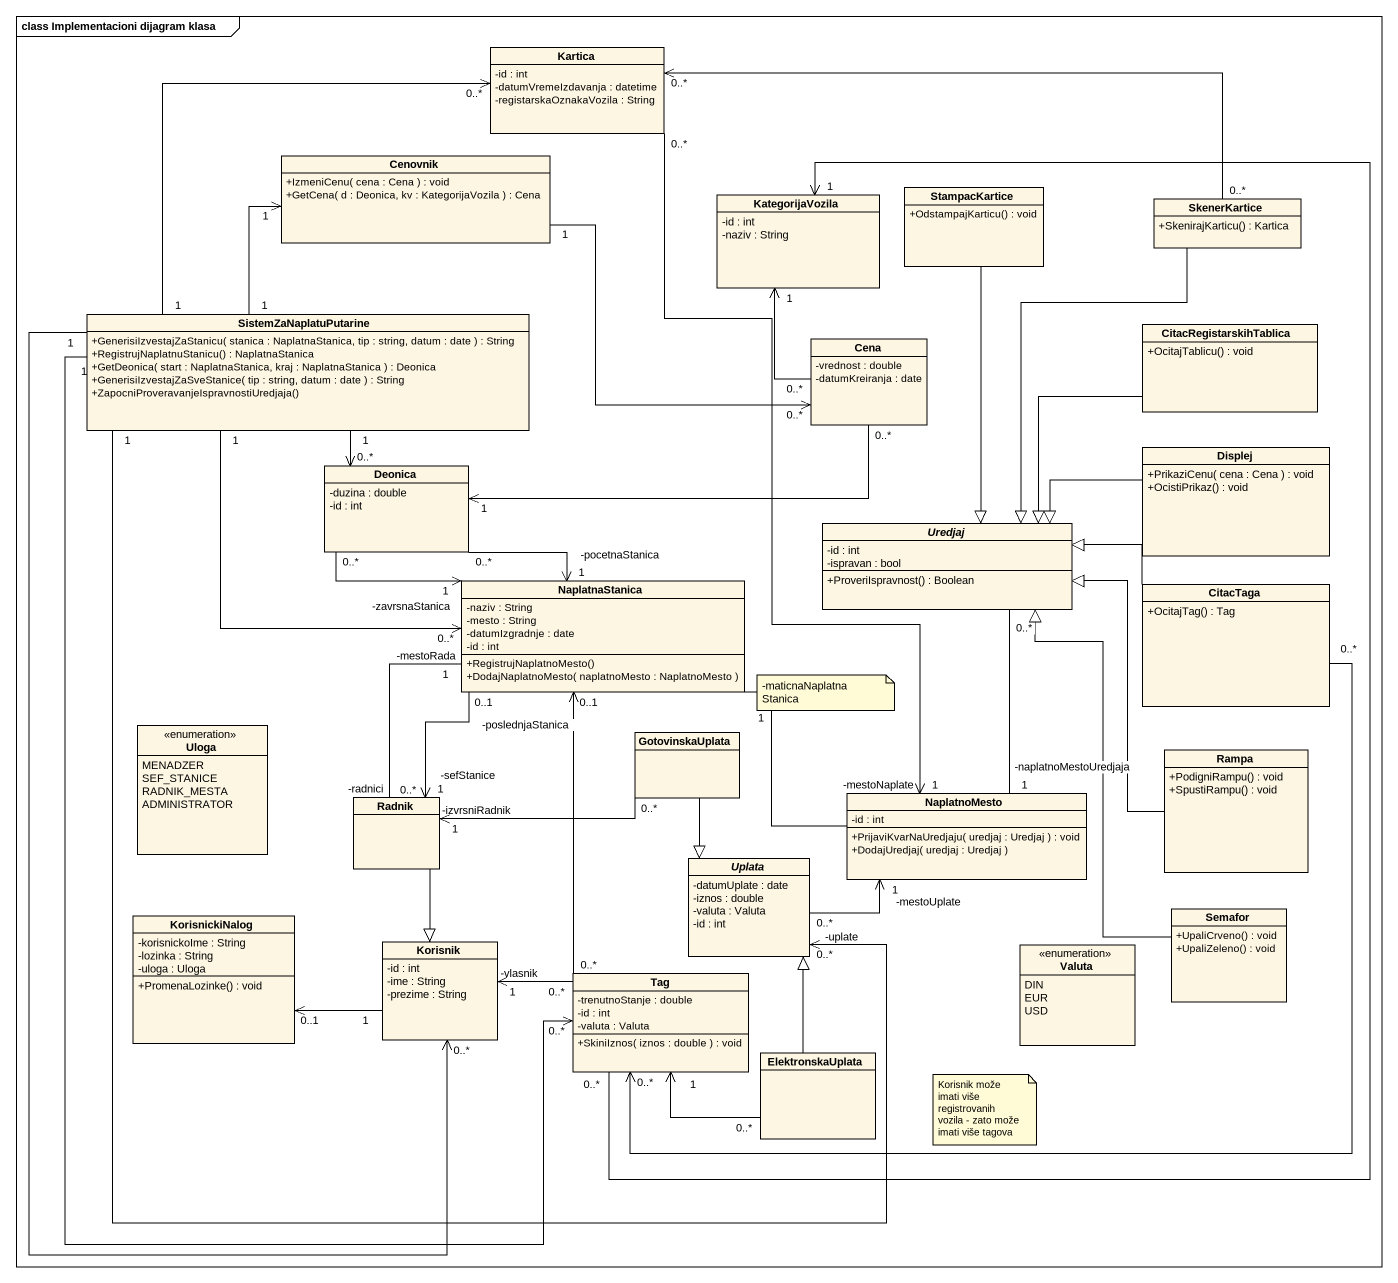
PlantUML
@startuml
mainframe class Implementacioni dijagram klasa
hide circle
hide empty members
skinparam classAttributeIconSize 0
class Kartica {
  -id : int
  -datumVremeIzdavanja : datetime
  -registarskaOznakaVozila : String
}
class Cenovnik {
  +IzmeniCenu( cena : Cena ) : void
  +GetCena( d : Deonica, kv : KategorijaVozila ) : Cena
}
class KategorijaVozila {
  -id : int
  -naziv : String
}
class StampacKartice {
  +OdstampajKarticu() : void
}
class SkenerKartice {
  +SkenirajKarticu() : Kartica
}
class SistemZaNaplatuPutarine {
  +GenerisiIzvestajZaStanicu( stanica : NaplatnaStanica, tip : string, datum : date ) : String
  +RegistrujNaplatnuStanicu() : NaplatnaStanica
  +GetDeonica( start : NaplatnaStanica, kraj : NaplatnaStanica ) : Deonica
  +GenerisiIzvestajZaSveStanice( tip : string, datum : date ) : String
  +ZapocniProveravanjeIspravnostiUredjaja()
}
class Cena {
  -vrednost : double
  -datumKreiranja : date
}
class CitacRegistarskihTablica {
  +OcitajTablicu() : void
}
class Deonica {
  -duzina : double
  -id : int
}
class Displej {
  +PrikaziCenu( cena : Cena ) : void
  +OcistiPrikaz() : void
}
abstract class Uredjaj {
  -id : int
  -ispravan : bool
  +ProveriIspravnost() : Boolean
}
class NaplatnaStanica {
  -naziv : String
  -mesto : String
  -datumIzgradnje : date
  -id : int
  +RegistrujNaplatnoMesto()
  +DodajNaplatnoMesto( naplatnoMesto : NaplatnoMesto )
}
class CitacTaga {
  +OcitajTag() : Tag
}
enum Uloga {
  MENADZER
  SEF_STANICE
  RADNIK_MESTA
  ADMINISTRATOR
}
class GotovinskaUplata
class Rampa {
  +PodigniRampu() : void
  +SpustiRampu() : void
}
class Radnik
class NaplatnoMesto {
  -id : int
  +PrijaviKvarNaUredjaju( uredjaj : Uredjaj ) : void
  +DodajUredjaj( uredjaj : Uredjaj )
}
abstract class Uplata {
  -datumUplate : date
  -iznos : double
  -valuta : Valuta
  -id : int
}
class KorisnickiNalog {
  -korisnickoIme : String
  -lozinka : String
  -uloga : Uloga
  +PromenaLozinke() : void
}
class Korisnik {
  -id : int
  -ime : String
  -prezime : String
}
enum Valuta {
  DIN
  EUR
  USD
}
class Semafor {
  +UpaliCrveno() : void
  +UpaliZeleno() : void
}
class Tag {
  -trenutnoStanje : double
  -id : int
  -valuta : Valuta
  +SkiniIznos( iznos : double ) : void
}
class ElektronskaUplata
Kartica "0..*" --> "1\n-mestoNaplate" NaplatnoMesto
Cenovnik "1" -right-> "0..*" Cena
StampacKartice --|> Uredjaj
SkenerKartice "0..*" -left-> "0..*" Kartica
SkenerKartice --|> Uredjaj
SistemZaNaplatuPutarine "1" -up-> "0..*" Kartica
SistemZaNaplatuPutarine "1" -up-> "1" Cenovnik
SistemZaNaplatuPutarine "1" --> "0..*" Deonica
SistemZaNaplatuPutarine "1" --> "0..*" NaplatnaStanica
SistemZaNaplatuPutarine "1" --> "0..*\n-uplate" Uplata
SistemZaNaplatuPutarine "1" --> "0..*" Korisnik
SistemZaNaplatuPutarine "1" --> "0..*" Tag
Cena "0..*" -up-> "1" KategorijaVozila
Cena "0..*" -left-> "1" Deonica
CitacRegistarskihTablica --|> Uredjaj
Deonica "0..*" --> "1\n-pocetnaStanica" NaplatnaStanica
Deonica "0..*" --> "1\n-zavrsnaStanica" NaplatnaStanica
Displej -left-|> Uredjaj
NaplatnaStanica "-mestoRada\n1" -- "0..*\n-radnici" Radnik
NaplatnaStanica "0..1" --> "1\n-sefStanice" Radnik
CitacTaga -left-|> Uredjaj
CitacTaga "0..*" --> "0..*" Tag
GotovinskaUplata "0..*" -left-> "1\n-izvrsniRadnik" Radnik
GotovinskaUplata --|> Uplata
Rampa -up-|> Uredjaj
Radnik --|> Korisnik
NaplatnoMesto "1\n-naplatnoMestoUredjaja" -up- "0..*" Uredjaj
NaplatnoMesto -left- NaplatnaStanica : 1
Uplata "0..*" -right-> "1\n-mestoUplate" NaplatnoMesto
Korisnik "1" -left-> "0..1" KorisnickiNalog
Semafor -up-|> Uredjaj
Tag "0..*" -up-> "1" KategorijaVozila
Tag "0..*" -up-> "0..1\n-poslednjaStanica" NaplatnaStanica
Tag "0..*" -left-> "1\n-vlasnik" Korisnik
ElektronskaUplata -up-|> Uplata
ElektronskaUplata "0..*" -left-> "1" Tag
note as N1
  -maticnaNaplatnaStanica
end note
note as N2
  Korisnik može imati više registrovanih vozila - zato može imati više tagova
end note
@enduml
